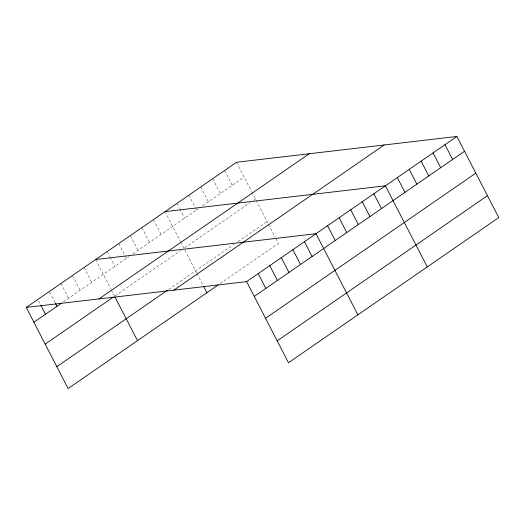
<?xml version="1.0" encoding="UTF-8"?>
<svg xmlns="http://www.w3.org/2000/svg" width="525" height="525" viewBox="0 0 525 525"><rect width="100%" height="100%" fill="white"/><g stroke="black" fill="none" stroke-linecap="round" stroke-linejoin="round"><path stroke-width="0.39" stroke-dasharray="2.62 1.97" d="M63.44 301.836L128.973 256.594M132.832 253.929L198.476 208.609M202.453 205.866L244.151 177.076M115.211 295.772L180.744 250.53M184.623 247.852L250.149 202.611M253.463 200.327L255.445 198.955M168.61 289.485L233.986 244.348M237.956 241.612L267.087 221.504M220.126 283.598L278.381 243.383L275.553 237.91M236.512 162.271L251.567 191.435M251.921 192.117L268.144 223.552M268.498 224.234L275.205 237.228M224.602 170.5L232.24 185.299M212.684 178.723L220.323 193.528M200.767 186.952L208.412 201.751M188.856 195.175L195.037 207.158M195.405 207.861L196.494 209.98M176.938 203.405L179.484 208.333M179.852 209.042L184.577 218.203M165.027 211.627L180.429 241.474M180.784 242.156L196.652 272.908M197.006 273.591L203.004 285.219M153.458 219.614L161.096 234.412M141.894 227.594L149.533 242.399M130.331 235.581L137.97 250.379M118.768 243.567L126.407 258.366M107.205 251.547L109.751 256.482M110.112 257.184L114.844 266.346M95.635 259.534L111.044 289.38M111.392 290.062L114.568 296.218M84.072 267.514L91.711 282.319M72.509 275.5L80.148 290.299M60.946 283.487L68.585 298.285M49.744 292.176L55.197 302.748M38.542 300.864L40.359 304.388"/><path stroke-width="0.79" d="M26.25 307.433L236.512 162.271L456.888 136.454L498.75 217.567L288.488 362.729L246.619 281.617L26.25 307.433L68.112 388.546L218.144 284.97M33.889 322.238L61.517 303.161M98.976 298.915L309.238 153.753M45.183 344.118L113.288 297.104M56.818 366.667L167.324 290.371M173.9 290.135L384.162 144.972M246.619 281.617L456.888 136.454M254.257 296.415L464.527 151.252M265.552 318.301L475.821 173.138M277.193 340.843L487.456 195.681M165.027 211.627L385.396 185.811L427.258 266.917M95.635 259.534L316.011 233.71L357.873 314.823M444.97 144.677L452.609 159.482M433.053 152.906L440.698 167.705M421.142 161.129L428.781 175.934M409.224 169.358L416.863 184.157M397.313 177.581L404.952 192.386M373.833 193.791L381.472 208.596M362.27 201.777L369.908 216.576M350.7 209.764L358.339 224.562M339.137 217.744L346.776 232.542M327.574 225.73L335.213 240.529M304.441 241.697L312.08 256.495M292.878 249.683L300.517 264.482M281.315 257.663L288.953 272.462M269.752 265.65L277.39 280.448M258.188 273.63L265.827 288.435M203.713 286.584L206.889 292.74M114.936 296.92L137.504 340.64M55.565 303.45L57.015 306.272M40.727 305.091L45.452 314.252"/></g></svg>
